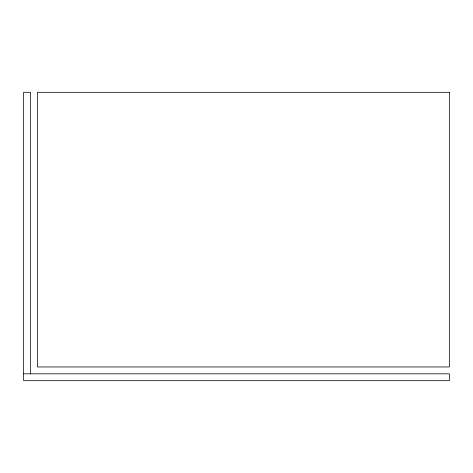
<?xml version="1.0" encoding="UTF-8"?>
<svg xmlns="http://www.w3.org/2000/svg" width="473" height="473" viewBox="0 0 473 473"><rect width="100%" height="100%" fill="white"/><g stroke="black" fill="none" stroke-linecap="round" stroke-linejoin="round"><path stroke-width="0.71" d="M23.65 373.824L449.35 373.824L449.35 380.688L23.65 380.688L23.65 92.312L30.514 92.312L30.514 373.824M449.35 92.312L37.385 92.312L37.385 366.959L449.35 366.959L449.35 92.312"/></g></svg>
